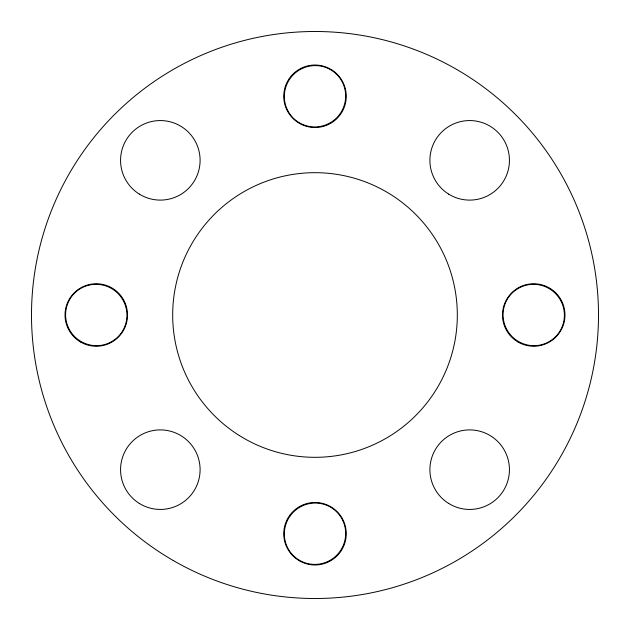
<?xml version="1.0" encoding="UTF-8"?>
<svg xmlns="http://www.w3.org/2000/svg" width="630" height="630" viewBox="0 0 630 630"><rect width="100%" height="100%" fill="white"/><g stroke="black" fill="none" stroke-linecap="round" stroke-linejoin="round"><path stroke-width="0.94" d="M239.384 435.566A142.317 142.317 0 0 0 457.223 320.205A142.317 142.317 0 0 0 248.393 189.228A142.317 142.317 0 0 0 239.384 435.566M173.25 560.519A283.5 283.5 0 0 0 598.5 315A283.5 283.5 0 0 0 173.25 69.481A283.5 283.5 0 0 0 173.25 560.519M448.71 194.135A39.769 39.769 0 0 0 509.418 161.579A39.769 39.769 0 0 0 450.875 125.283A39.769 39.769 0 0 0 448.71 194.135M139.38 194.135A39.769 39.769 0 0 0 200.08 161.579A39.769 39.769 0 0 0 141.537 125.283A39.769 39.769 0 0 0 139.38 194.135M139.38 503.465A39.769 39.769 0 0 0 200.08 470.917A39.769 39.769 0 0 0 141.537 434.621A39.769 39.769 0 0 0 139.38 503.465M448.71 503.465A39.769 39.769 0 0 0 509.418 470.917A39.769 39.769 0 0 0 450.875 434.621A39.769 39.769 0 0 0 448.71 503.465M299.376 560.794A31.248 31.248 0 0 0 346.248 533.736A31.248 31.248 0 0 0 299.376 506.67A31.248 31.248 0 0 0 299.376 560.794M80.64 342.058A31.248 31.248 0 0 0 127.512 315A31.248 31.248 0 0 0 80.64 287.941A31.248 31.248 0 0 0 80.64 342.058M299.376 123.33A31.248 31.248 0 0 0 346.248 96.264A31.248 31.248 0 0 0 299.376 69.206A31.248 31.248 0 0 0 299.376 123.33M518.112 342.058A31.248 31.248 0 0 0 564.976 315A31.248 31.248 0 0 0 518.112 287.941A31.248 31.248 0 0 0 518.112 342.058M74.482 293.218A30.894 30.579 45 0 0 74.647 336.617A30.894 30.579 45 0 0 118.054 336.782A30.894 30.579 45 0 0 117.889 293.383A30.894 30.579 45 0 0 74.482 293.218M293.218 555.518A30.894 30.579 -45 0 0 336.617 555.353A30.894 30.579 -45 0 0 336.782 511.946A30.894 30.579 -45 0 0 293.383 512.111A30.894 30.579 -45 0 0 293.218 555.518M555.518 336.782A30.894 30.579 45 0 0 555.353 293.383A30.894 30.579 45 0 0 511.946 293.218A30.894 30.579 45 0 0 512.111 336.617A30.894 30.579 45 0 0 555.518 336.782M336.782 74.482A30.894 30.579 -45 0 0 293.383 74.647A30.894 30.579 -45 0 0 293.218 118.054A30.894 30.579 -45 0 0 336.617 117.889A30.894 30.579 -45 0 0 336.782 74.482"/></g></svg>
